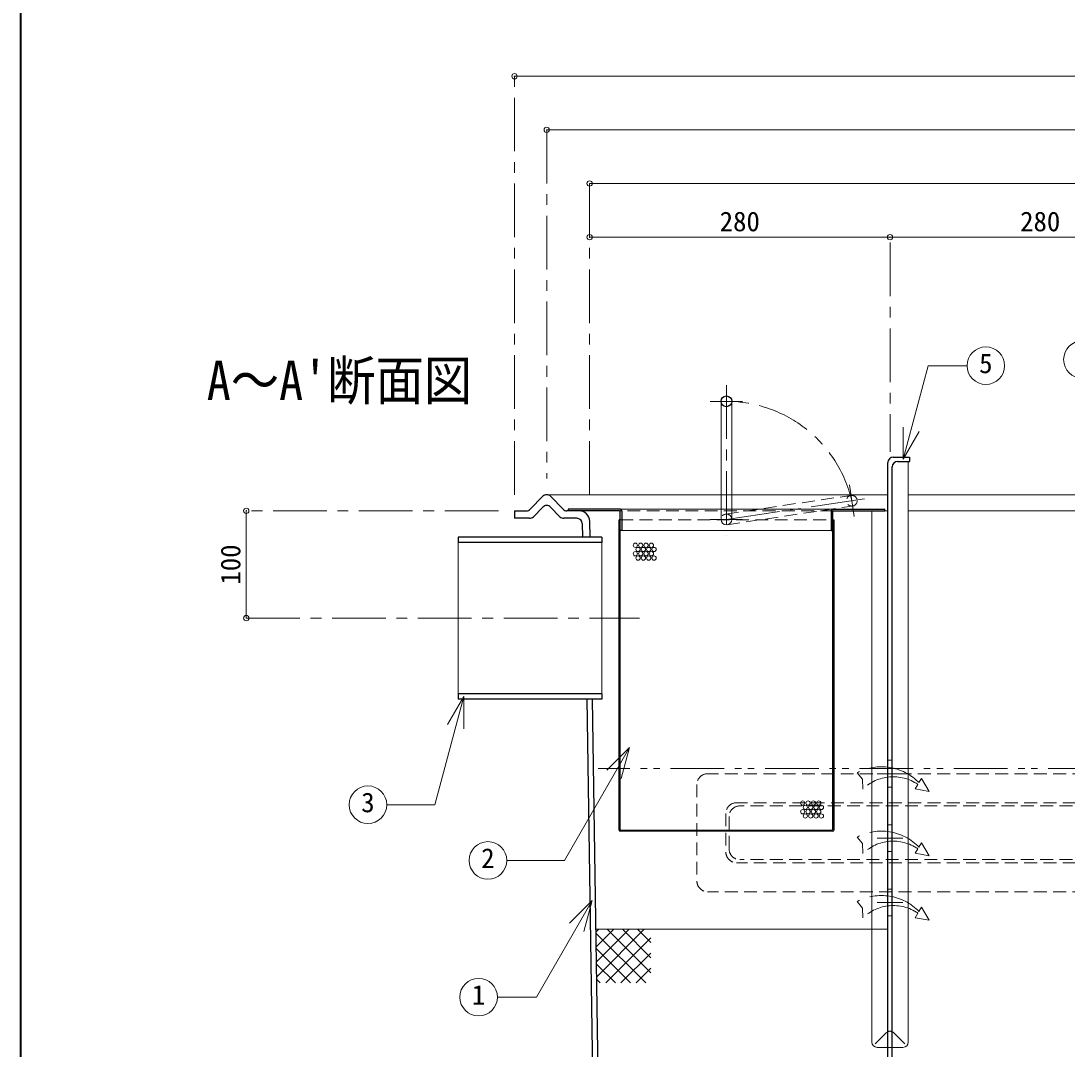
# Model space of a CAD drawing. Units: millimetres at full size, sheet at 1:10. Extents: x -2106 to 1944, y -1394 to 1416.
# Drawn here: x -2106 to -1131, y -775 to 183 of the extents above; entities that cross this region are included whole.
import ezdxf
from ezdxf.enums import TextEntityAlignment as Align

# ---------------------------------------------------------------- set-up
doc = ezdxf.new("R2010")
doc.units = ezdxf.units.MM
doc.header["$LTSCALE"] = 10
doc.header["$PDMODE"] = 32
doc.header["$PDSIZE"] = 5
for name, pattern in [('CHAIN1', [8, 5, -1, 1, -1]), ('DASHED1', [1.8, 1.2, -0.6]), ('DOUBLE_CHAIN1', [8.8, 5, -1, 0.6, -0.6, 0.6, -1])]:
    doc.linetypes.add(name, pattern=pattern)
doc.layers.add('0-0_ﾚｲﾔ1', color=7, linetype='Continuous', lineweight=9)
doc.styles.add('ＭＳ ゴシック', font='')
doc.styles.get('ＭＳ ゴシック').set_extended_font_data('MS Gothic')

msp = doc.modelspace()

# ---------------------------------------------------------------- linework, layer by layer
at = {"layer": '0-0_ﾚｲﾔ1', "color": 1, "lineweight": 40}
msp.add_line((-2105.72, -1393.73), (-2105.72, 1416.27), dxfattribs=at)
at = {"layer": '0-0_ﾚｲﾔ1', "color": 4}
for p, q in [((-1645.72, 131.27), (-105.72, 131.27)), ((-1615.72, 81.27), (-135.72, 81.27)), ((-1575.72, 31.27), (-175.72, 31.27)), ((-1575.72, -18.73), (-1295.72, -18.73)), ((-1295.72, -18.73), (-1015.72, -18.73)), ((-1278.72, -768.73), (-1278.72, -227.73)), ((-1615.72, -258.73), (-1453.22, -258.73)), ((-1443.22, -258.73), (-1297.72, -258.73)), ((-1278.72, -258.73), (-1017.72, -258.73)), ((-1547.22, -272.23), (-1453.22, -272.23)), ((-1443.22, -272.23), (-1349.22, -272.23)), ((-1895.72, -273.73), (-1895.72, -373.73)), ((-1312.72, -768.73), (-1312.72, -273.73)), ((-1300.72, -273.73), (-1297.72, -273.73)), ((-1278.72, -273.73), (-1017.72, -273.73)), ((-1350.72, -292.23), (-1545.72, -292.23)), ((-1297.72, -663.73), (-1569.72, -663.73)), ((-1569.68, -666.14), (-1567.27, -663.73)), ((-1569.66, -667.52), (-1523.45, -713.73)), ((-1569.47, -680.07), (-1553.12, -663.73)), ((-1569.25, -694), (-1538.98, -663.73)), ((-1569.04, -707.93), (-1524.84, -663.73)), ((-1560.7, -713.73), (-1518.7, -671.74)), ((-1559.31, -663.73), (-1518.7, -704.33)), ((-1545.17, -663.73), (-1518.7, -690.19)), ((-1531.03, -663.73), (-1518.7, -676.05)), ((-1569.44, -681.88), (-1537.59, -713.73)), ((-1546.55, -713.73), (-1518.7, -685.88)), ((-1569.22, -696.24), (-1551.74, -713.73)), ((-1532.41, -713.73), (-1518.7, -700.02)), ((-1569, -710.61), (-1565.88, -713.73)), ((-1309.51, -770.54), (-1299.23, -760.17)), ((-1281.93, -770.54), (-1292.21, -760.17)), ((-1297.72, -773.73), (-1307.72, -773.73)), ((-1283.72, -773.73), (-1293.72, -773.73))]:
    msp.add_line(p, q, dxfattribs=at)
at = {"layer": '0-0_ﾚｲﾔ1', "color": 4, "linetype": 'CHAIN1'}
for p, q in [((-1645.72, -258.73), (-1645.72, 131.27)), ((-1615.72, 81.27), (-1615.72, -243.73)), ((-1575.72, 31.27), (-1575.72, -258.73)), ((-1295.72, -23.73), (-1295.72, -218.73)), ((-1448.22, -156.73), (-1448.22, -296.73)), ((-1463.22, -171.73), (-1433.22, -171.73)), ((-1333.59, -249.51), (-1329.18, -279.18)), ((-1448.22, -281.73), (-1316.55, -262.14)), ((-1660.72, -273.73), (-1895.72, -273.73)), ((-1463.22, -281.73), (-1433.22, -281.73)), ((-1895.72, -373.73), (-1529.18, -373.73)), ((-1283.72, -518.73), (-1307.72, -518.73)), ((-1283.72, -578.73), (-1307.72, -578.73)), ((-1283.72, -638.73), (-1307.72, -638.73))]:
    msp.add_line(p, q, dxfattribs=at)
at = {"layer": '0-0_ﾚｲﾔ1', "lineweight": 18}
for p, q in [((-1453.22, -171.73), (-1453.22, -281.73)), ((-1443.22, -171.73), (-1443.22, -281.73)), ((-1283.51, -225.69), (-1283.51, -195.69)), ((-1283.51, -225.69), (-1268.51, -199.71)), ((-1698.18, -444.23), (-1698.18, -303.23)), ((-1564.18, -444.23), (-1564.18, -303.23)), ((-1693.03, -446.77), (-1720.06, -547.63)), ((-1693.03, -446.77), (-1708.03, -472.75)), ((-1693.03, -446.77), (-1693.03, -476.77)), ((-1538.41, -494.22), (-1599.22, -599.54)), ((-1538.41, -494.22), (-1559.62, -515.44)), ((-1538.41, -494.22), (-1546.17, -523.2)), ((-1764.8, -547.63), (-1720.06, -547.63)), ((-1652.97, -599.54), (-1599.22, -599.54)), ((-1573.18, -636.87), (-1625.19, -726.95)), ((-1573.18, -636.87), (-1594.4, -658.09)), ((-1573.18, -636.87), (-1580.95, -665.85)), ((-1661.65, -726.95), (-1625.19, -726.95))]:
    msp.add_line(p, q, dxfattribs=at)
at = {"layer": '0-0_ﾚｲﾔ1', "color": 5, "lineweight": 25}
for p, q in [((-1292.72, -223.73), (-1277.72, -223.73)), ((-1277.72, -223.73), (-1277.72, -227.73)), ((-1297.72, -923.73), (-1297.72, -228.73)), ((-1293.72, -923.73), (-1293.72, -232.73)), ((-1288.72, -227.73), (-1277.72, -227.73)), ((-1631.04, -272.23), (-1619.29, -260.23)), ((-1600.4, -272.23), (-1612.15, -260.23)), ((-1628.1, -279.23), (-1619.29, -270.24)), ((-1603.35, -279.23), (-1612.15, -270.24)), ((-1595.72, -272.23), (-1595.72, -273.73)), ((-1547.22, -272.23), (-1595.72, -272.23)), ((-1349.22, -272.23), (-1300.72, -272.23)), ((-1300.72, -273.73), (-1300.72, -272.23)), ((-1645.72, -273.73), (-1634.61, -273.73)), ((-1645.72, -273.73), (-1645.72, -280.73)), ((-1631.67, -280.73), (-1645.72, -280.73)), ((-1587.54, -280.73), (-1599.77, -280.73)), ((-1547.97, -273.73), (-1596.83, -273.73)), ((-1547.22, -282.23), (-1548.22, -282.23)), ((-1548.22, -571.23), (-1548.22, -282.23)), ((-1547.22, -570.73), (-1547.22, -274.48)), ((-1350.72, -273.73), (-1350.72, -292.23)), ((-1349.22, -274.48), (-1349.22, -570.73)), ((-1348.47, -273.73), (-1300.72, -273.73)), ((-1582.54, -285.65), (-1582.34, -298.23)), ((-1575.34, -298.23), (-1575.57, -283.57)), ((-1350.72, -292.23), (-1349.22, -292.23)), ((-1698.18, -298.23), (-1698.18, -303.23)), ((-1564.18, -298.23), (-1698.18, -298.23)), ((-1564.18, -298.23), (-1564.18, -303.23)), ((-1564.18, -303.23), (-1698.18, -303.23)), ((-1698.18, -444.23), (-1698.18, -449.23)), ((-1564.18, -444.23), (-1698.18, -444.23)), ((-1564.18, -444.23), (-1564.18, -449.23)), ((-1564.18, -449.23), (-1698.18, -449.23)), ((-1571.1, -899.19), (-1578.02, -449.23)), ((-1566.17, -894.19), (-1573.02, -449.23)), ((-1349.22, -572.23), (-1547.22, -572.23)), ((-1546.72, -571.23), (-1349.72, -571.23))]:
    msp.add_line(p, q, dxfattribs=at)
at = {"layer": '0-0_ﾚｲﾔ1', "color": 4, "linetype": 'DASHED1'}
for p, q in [((-1443.22, -258.73), (-1453.22, -258.73)), ((-1448.96, -276.78), (-1332.12, -259.4)), ((-1443.22, -272.23), (-1453.22, -272.23)), ((-1447.48, -286.67), (-1330.65, -269.29)), ((-1348.47, -273.73), (-1547.97, -273.73)), ((-1547.22, -282.23), (-1349.22, -282.23)), ((-285.72, -518.73), (-1465.72, -518.73)), ((-1475.72, -528.73), (-1475.72, -618.73)), ((-312.72, -545.73), (-1438.72, -545.73)), ((-1448.72, -555.73), (-1448.72, -591.73)), ((-315.72, -548.73), (-1435.72, -548.73)), ((-1445.72, -558.73), (-1445.72, -588.73)), ((-312.72, -601.73), (-1438.72, -601.73)), ((-315.72, -598.73), (-1435.72, -598.73)), ((-285.72, -628.73), (-1465.72, -628.73)), ((-1297.72, -773.73), (-1293.72, -773.73))]:
    msp.add_line(p, q, dxfattribs=at)
at = {"layer": '0-0_ﾚｲﾔ1', "linetype": 'DASHED1', "lineweight": 18}
for p, q in [((-1293.72, -506.23), (-1297.72, -506.23)), ((-1293.72, -531.23), (-1297.72, -531.23)), ((-1293.72, -566.23), (-1297.72, -566.23)), ((-1293.72, -591.23), (-1297.72, -591.23)), ((-1293.72, -626.23), (-1297.72, -626.23)), ((-1293.72, -651.23), (-1297.72, -651.23))]:
    msp.add_line(p, q, dxfattribs=at)
at = {"layer": '0-0_ﾚｲﾔ1', "color": 4, "linetype": 'DOUBLE_CHAIN1'}
for p, q in [((-394.22, -513.73), (-1567.72, -513.73)), ((-1266.33, -523.1), (-1268.81, -527.07)), ((-1266.33, -523.1), (-1259.32, -535.19)), ((-1269.82, -528.68), (-1272.44, -532.88)), ((-1272.44, -532.88), (-1259.32, -535.19)), ((-1266.33, -583.1), (-1268.81, -587.07)), ((-1266.33, -583.1), (-1259.32, -595.19)), ((-1269.82, -588.68), (-1272.44, -592.88)), ((-1272.44, -592.88), (-1259.32, -595.19)), ((-1266.33, -643.1), (-1268.81, -647.07)), ((-1266.33, -643.1), (-1259.32, -655.19)), ((-1269.82, -648.68), (-1272.44, -652.88)), ((-1272.44, -652.88), (-1259.32, -655.19))]:
    msp.add_line(p, q, dxfattribs=at)
at = {"layer": '0-0_ﾚｲﾔ1', "lineweight": 18}
msp.add_lwpolyline([(-1283.51, -225.69), (-1260.15, -138.5), (-1223.93, -138.5)], dxfattribs=at)
at = {"layer": '0-0_ﾚｲﾔ1', "color": 5, "lineweight": 25}
for points in [[(-1545.72, -273.73), (-1545.72, -292.23), (-1547.22, -292.23)], [(-1349.22, -282.23), (-1348.22, -282.23), (-1348.22, -571.23)]]:
    msp.add_lwpolyline(points, dxfattribs=at)
at = {"layer": '0-0_ﾚｲﾔ1', "color": 4, "linetype": 'DOUBLE_CHAIN1'}
for points in [[(-1326.51, -517.94), (-1321.35, -523.91), (-1321.08, -533.15)], [(-1326.51, -577.94), (-1321.35, -583.91), (-1321.08, -593.15)], [(-1326.51, -637.94), (-1321.35, -643.91), (-1321.08, -653.15)]]:
    msp.add_lwpolyline(points, dxfattribs=at)
at = {"layer": '0-0_ﾚｲﾔ1', "lineweight": 18}
for centre in [(-1116.43, -132.83), (-1206.43, -138.5), (-1782.3, -547.63), (-1670.47, -599.54), (-1679.15, -726.95)]:
    msp.add_circle(centre, 17.5, dxfattribs=at)
at = {"layer": '0-0_ﾚｲﾔ1', "color": 5, "lineweight": 25}
msp.add_circle((-1448.22, -171.73), 5, dxfattribs=at)
at = {"layer": '0-0_ﾚｲﾔ1', "color": 4, "linetype": 'DASHED1'}
msp.add_circle((-1331.39, -264.35), 5, dxfattribs=at)
at = {"layer": '0-0_ﾚｲﾔ1', "color": 4}
for centre in [(-1533.09, -305.77), (-1533.09, -313.77), (-1530.59, -309.77), (-1528.09, -305.77), (-1528.09, -313.77), (-1525.59, -309.77), (-1523.09, -305.77), (-1523.09, -313.77), (-1520.59, -309.77), (-1518.09, -305.77), (-1518.09, -313.77), (-1515.59, -309.77), (-1530.59, -317.77), (-1525.59, -317.77), (-1520.59, -317.77), (-1515.59, -317.77), (-1377.15, -546.15), (-1372.15, -546.15), (-1367.15, -546.15), (-1362.15, -546.15), (-1377.15, -554.15), (-1374.65, -550.15), (-1372.15, -554.15), (-1369.65, -550.15), (-1367.15, -554.15), (-1364.65, -550.15), (-1362.15, -554.15), (-1359.65, -550.15), (-1374.65, -558.15), (-1369.65, -558.15), (-1364.65, -558.15), (-1359.65, -558.15)]:
    msp.add_circle(centre, 2, dxfattribs=at)
at = {"layer": '0-0_ﾚｲﾔ1', "color": 4, "linetype": 'CHAIN1'}
msp.add_arc((-1448.22, -291.73), 120, 13.18926, 90, dxfattribs=at)
at = {"layer": '0-0_ﾚｲﾔ1', "color": 5, "lineweight": 25}
for centre, radius, start, end in [((-1292.72, -228.73), 5, 90, 180), ((-1288.72, -232.73), 5, 90, 180), ((-1615.72, -263.73), 5, 44.3947, 135.6053), ((-1634.61, -268.73), 5, 270, 315.6053), ((-1615.72, -273.73), 5, 44.3947, 135.6053), ((-1596.83, -268.73), 5, 224.3947, 270), ((-1547.22, -273.73), 1.5, 0, 90), ((-1349.22, -273.73), 1.5, 90, 180), ((-1631.67, -275.73), 5, 270, 315.6053), ((-1599.77, -275.73), 5, 224.3947, 270), ((-1587.54, -285.73), 5, 0.8814, 90), ((-1585.57, -283.73), 10, 0.8814, 90), ((-1547.97, -274.48), 0.75, 0, 90), ((-1348.47, -274.48), 0.75, 90, 180), ((-1547.22, -571.23), 1, 180, 270), ((-1546.72, -570.73), 0.5, 180, 270), ((-1349.72, -570.73), 0.5, 270, 0), ((-1349.22, -571.23), 1, 270, 0)]:
    msp.add_arc(centre, radius, start, end, dxfattribs=at)
at = {"layer": '0-0_ﾚｲﾔ1', "color": 4, "linetype": 'DASHED1'}
for centre, radius, start, end in [((-1448.22, -281.73), 5, 0, 180), ((-1465.72, -528.73), 10, 90, 180), ((-1438.72, -555.73), 10, 90, 180), ((-1435.72, -558.73), 10, 90, 180), ((-1438.72, -591.73), 10, 180, 270), ((-1435.72, -588.73), 10, 180, 270), ((-1465.72, -618.73), 10, 180, 270), ((-1295.72, -763.73), 5, 66.42182, 113.57818)]:
    msp.add_arc(centre, radius, start, end, dxfattribs=at)
at = {"layer": '0-0_ﾚｲﾔ1', "lineweight": 18}
msp.add_arc((-1448.22, -281.73), 5, 180, 0, dxfattribs=at)
at = {"layer": '0-0_ﾚｲﾔ1', "color": 4, "linetype": 'DOUBLE_CHAIN1'}
for centre, radius, start, end in [((-1303.71, -560.73), 48.49, 43.96929, 118.04662), ((-1292.73, -562.04), 40.47, 55.51403, 134.45379), ((-1303.71, -620.73), 48.49, 43.96929, 118.04662), ((-1292.73, -622.04), 40.47, 55.51403, 134.45379), ((-1303.71, -680.73), 48.49, 43.96929, 118.04662), ((-1292.73, -682.04), 40.47, 55.51403, 134.45379)]:
    msp.add_arc(centre, radius, start, end, dxfattribs=at)
at = {"layer": '0-0_ﾚｲﾔ1', "color": 4}
for centre, start, end in [((-1295.72, -763.73), 113.57818, 134.58732), ((-1295.72, -763.73), 45.41268, 66.42182), ((-1307.72, -768.73), 180, 270), ((-1283.72, -768.73), 270, 0)]:
    msp.add_arc(centre, 5, start, end, dxfattribs=at)
at = {"layer": '0-0_ﾚｲﾔ1', "color": 1}
for p in [(-1645.72, 131.27), (-1615.72, 81.27), (-1575.72, 31.27), (-1575.72, -18.73), (-1295.72, -18.73), (-1895.72, -273.73), (-1895.72, -373.73)]:
    msp.add_point(p, dxfattribs=at)

# ---------------------------------------------------------------- texts
at = {"layer": '0-0_ﾚｲﾔ1', "style": 'ＭＳ ゴシック'}
for s, p in [('280', (-1454.47, -18.73)), ('280', (-1174.47, -18.73)), ('5', (-1212.68, -151)), ('3', (-1788.55, -560.13)), ('2', (-1676.72, -612.04)), ('1', (-1685.4, -739.45))]:
    msp.add_text(s, height=18.33, dxfattribs=at).set_placement(p, align=Align.BOTTOM_LEFT)
at = {"layer": '0-0_ﾚｲﾔ1', "style": 'ＭＳ ゴシック', "width": 0.9}
msp.add_text("A～A'断面図", height=36.66, dxfattribs=at).set_placement((-1932.57, -181.59), align=Align.BOTTOM_LEFT)
at = {"layer": '0-0_ﾚｲﾔ1', "style": 'ＭＳ ゴシック'}
msp.add_text('100', height=18.33, rotation=90, dxfattribs=at).set_placement((-1895.72, -342.48), align=Align.BOTTOM_LEFT)

doc.saveas('drawing.dxf')
